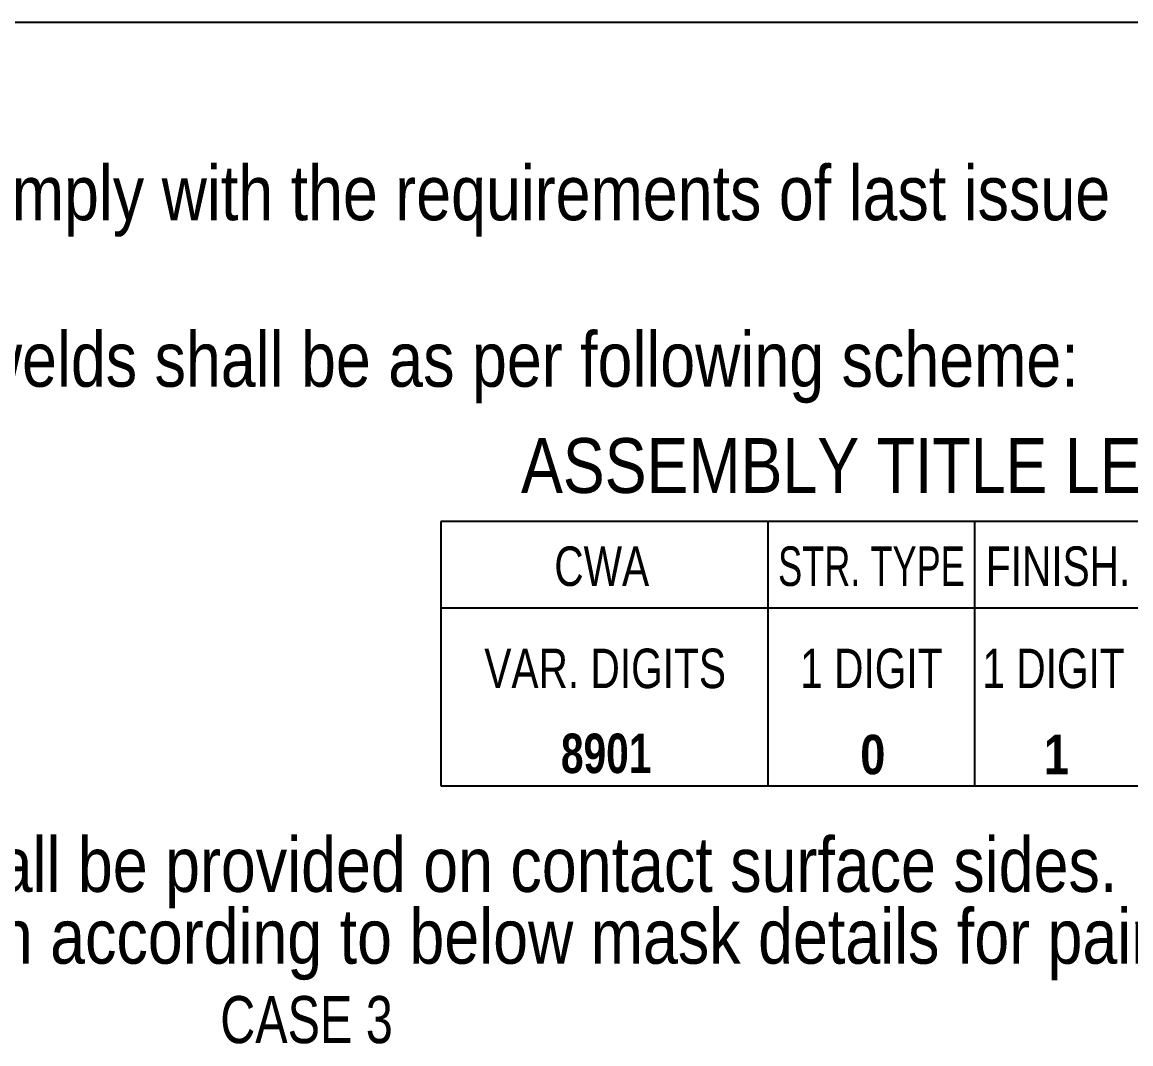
# Model space of a CAD drawing. Header units: millimetres. Extents: x -83 to 337, y -156 to 141.
# Drawn here: x 72.28 to 120.58, y -110.02 to -65.53 of the extents above; entities that cross this region are included whole.
import ezdxf

# ---------------------------------------------------------------- set-up
doc = ezdxf.new("R2010")
doc.units = ezdxf.units.MM
doc.styles.add('Arial Narrow', font='ARIALN.TTF', dxfattribs={"height": 0.2})
doc.styles.add('Arial Narrow Bold', font='ARIALNB.TTF', dxfattribs={"height": 0.2})

# ---------------------------------------------------------------- blocks, each defined once
blk = doc.blocks.new('0_TCM_4503_AIVD_AD_NOTE_BLOCK-43706069-3368')
at = {"color": 4, "linetype": 'Continuous'}
blk.add_line((26.517, -65.531), (141.517, -65.531), dxfattribs=at)
at = {"color": 7, "linetype": 'Continuous'}
for p, q in [((132.017, -87.281), (90.517, -87.281)), ((90.517, -87.281), (90.517, -98.781)), ((104.767, -87.281), (104.767, -98.781)), ((113.767, -87.281), (113.767, -98.781)), ((90.517, -91.031), (132.017, -91.031)), ((90.517, -98.781), (132.017, -98.781))]:
    blk.add_line(p, q, dxfattribs=at)
at = {"color": 7, "linetype": 'Continuous', "style": 'Arial Narrow'}
for s, p in [('1. Steel structure fabrication shall comply with the requirements of last issue', (27.767, -74.156)), ('2. Unless otherwise specified, fillet welds shall be as per following scheme:', (27.767, -81.406)), ('ASSEMBLY TITLE LEGEND', (94.017, -86.031)), ('3. Where required, masking area shall be provided on contact surface sides. Unless otherwise', (27.767, -103.406)), ('   specified, masking size and pattern according to below mask details for painting:', (27.767, -106.531))]:
    blk.add_text(s, height=2.38607, dxfattribs=at).set_placement(p)
for s, height, width, p in [('CWA', 1.718, 0.9, (95.467, -90.081)), ('STR. TYPE', 1.718, 0.8, (105.217, -90.081)), ('FINISH.', 1.718, 0.9, (114.267, -90.081)), ('VAR. DIGITS', 1.71797, 0.9, (92.417, -94.531)), ('1 DIGIT', 1.718, 0.9, (106.18, -94.531)), ('1 DIGIT', 1.718, 0.9, (114.117, -94.531)), ('CASE 3', 2.051, 0.9, (80.912, -109.992))]:
    blk.add_text(s, height=height, dxfattribs=dict(at, width=width)).set_placement(p)
at = {"color": 1, "linetype": 'Continuous', "style": 'Arial Narrow Bold', "width": 0.9}
blk.add_text('8901', height=1.718, dxfattribs=at).set_placement((95.756, -98.231))
at = {"color": 1, "linetype": 'Continuous', "style": 'Arial Narrow Bold'}
for s, p in [('0', (108.797, -98.281)), ('1', (116.797, -98.281))]:
    blk.add_text(s, height=1.718, dxfattribs=at).set_placement(p)

msp = doc.modelspace()

# ---------------------------------------------------------------- block references
msp.add_blockref('0_TCM_4503_AIVD_AD_NOTE_BLOCK-43706069-3368', (0, 0))

doc.saveas('drawing.dxf')
